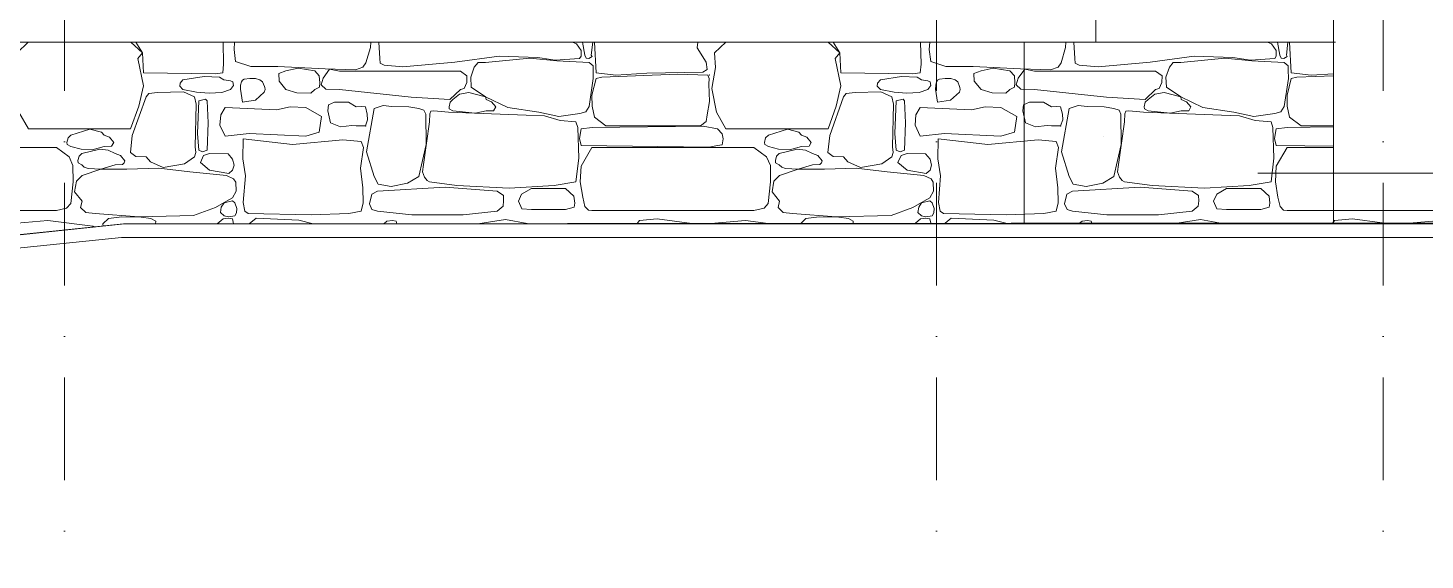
# Model space of a CAD drawing. Header units: millimetres. Extents: x 2399 to 111977, y 1313 to 59551.
# Drawn here: x 102314 to 107121, y 29365 to 31197 of the extents above; entities that cross this region are included whole.
import ezdxf

# ---------------------------------------------------------------- set-up
doc = ezdxf.new("R2010")
doc.units = ezdxf.units.MM
doc.linetypes.add('Крупный пунктир', pattern=[634.99999, 0, -634.99999])
doc.linetypes.add('Штрихпунктирная', pattern=[670.277762, 352.777767, -176.388884, 0, -141.111112])
doc.layers.add('base', color=255, linetype='Continuous', lineweight=0)
doc.layers.add('main line', color=7, linetype='Continuous', lineweight=13)
doc.layers.add('hatch1', color=7, linetype='Continuous', lineweight=20, true_color=0x6a6a6a)

# ---------------------------------------------------------------- blocks, each defined once
blk = doc.blocks.new('*X15')
at = {"layer": 'hatch1', "color": 251, "linetype": 'Continuous', "lineweight": 20, "true_color": 0x6a6a6a}
for p, q in [((102372.5, 7785.4), (102333.8, 7748.6)), ((102765, 7749.2), (102725.5, 7785.4)), ((102742.2, 7785.4), (102765, 7749.2)), ((102749.1, 7729.6), (102765, 7749.2)), ((102765, 7749.2), (102768.8, 7680)), ((103044.8, 7709.7), (103042.9, 7785.4)), ((103080.8, 7760.3), (103082.5, 7785.4)), ((103085.9, 7718.7), (103080.8, 7760.3)), ((103534.4, 7714.3), (103550, 7766.6)), ((103550, 7766.6), (103551.2, 7785.4)), ((103578.8, 7785.4), (103582, 7729.5)), ((104258.7, 7779.4), (104245.3, 7785.4)), ((104275.2, 7756.7), (104258.7, 7779.4)), ((104274.9, 7737.3), (104275.2, 7756.7)), ((104279.6, 7785.4), (104287.5, 7741.1)), ((104287.5, 7741.1), (104292, 7730.2)), ((104309.9, 7741.1), (104315, 7785.4)), ((104312.5, 7736.4), (104309.9, 7741.1)), ((104320.6, 7785.4), (104326.8, 7679.6)), ((104674.5, 7766.2), (104676.7, 7785.4)), ((104705.8, 7716.2), (104674.5, 7766.2)), ((104772.5, 7785.4), (104733.8, 7748.6)), ((104733.8, 7748.6), (104737, 7698.4)), ((105165, 7749.2), (105125.5, 7785.4)), ((105142.2, 7785.4), (105165, 7749.2)), ((105149.1, 7729.6), (105165, 7749.2)), ((105165, 7749.2), (105168.8, 7680)), ((105444.8, 7709.7), (105442.9, 7785.4)), ((105472.8, 7760.3), (105474.5, 7785.4)), ((105477.9, 7718.7), (105472.8, 7760.3)), ((105926.4, 7714.3), (105942, 7766.6)), ((105942, 7766.6), (105943.2, 7785.4)), ((105970.8, 7785.4), (105974, 7729.5)), ((106650.7, 7779.4), (106637.3, 7785.4)), ((106667.2, 7756.7), (106650.7, 7779.4)), ((106666.9, 7737.3), (106667.2, 7756.7)), ((106671.6, 7785.4), (106679.5, 7741.1)), ((106679.5, 7741.1), (106684, 7730.2)), ((106701.9, 7741.1), (106707, 7785.4)), ((106704.5, 7736.4), (106701.9, 7741.1)), ((106712.6, 7785.4), (106718.8, 7679.6)), ((102768.6, 7635.2), (102749.1, 7729.6)), ((103041.6, 7680), (103044.8, 7709.7)), ((103085.9, 7718.7), (103138.1, 7702.1)), ((103138.1, 7702.1), (103231.6, 7701.2)), ((103231.6, 7701.2), (103394.5, 7693.2)), ((103301.1, 7696.3), (103259.2, 7686.6)), ((103358.2, 7686.6), (103301.1, 7696.3)), ((103394.5, 7693.2), (103498.7, 7690.1)), ((103498.7, 7690.1), (103524.1, 7699.7)), ((103524.1, 7699.7), (103534.4, 7714.3)), ((103582, 7729.5), (103583.4, 7713.1)), ((103583.4, 7713.1), (103596.8, 7706.7)), ((103596.8, 7706.7), (103661.9, 7700.2)), ((103661.9, 7700.2), (103840.7, 7717.1)), ((103840.7, 7717.1), (103993.1, 7737.6)), ((103907.2, 7699), (103894.9, 7665.3)), ((103920.7, 7715.9), (103907.2, 7699)), ((103946.3, 7714.9), (103920.7, 7715.9)), ((104098, 7730), (103946.3, 7714.9)), ((103993.1, 7737.6), (104126, 7732.3)), ((104190.8, 7721), (104098, 7730)), ((104126, 7732.3), (104186, 7723.8)), ((104186, 7723.8), (104269.8, 7729.5)), ((104302.8, 7714.9), (104190.8, 7721)), ((104269.8, 7729.5), (104274.9, 7737.3)), ((104292, 7730.2), (104301.3, 7728.9)), ((104301.3, 7728.9), (104312.5, 7736.4)), ((104316.4, 7703.7), (104302.8, 7714.9)), ((104316.4, 7690.2), (104316.4, 7703.7)), ((104708.6, 7691.8), (104705.8, 7716.2)), ((104737, 7698.4), (104724.8, 7626.1)), ((105168.6, 7635.2), (105149.1, 7729.6)), ((105441.6, 7680), (105444.8, 7709.7)), ((105477.9, 7718.7), (105530.1, 7702.1)), ((105530.1, 7702.1), (105623.6, 7701.2)), ((105623.6, 7701.2), (105786.5, 7693.2)), ((105693.1, 7696.3), (105651.2, 7686.6)), ((105750.2, 7686.6), (105693.1, 7696.3)), ((105786.5, 7693.2), (105890.7, 7690.1)), ((105890.7, 7690.1), (105916.1, 7699.7)), ((105916.1, 7699.7), (105926.4, 7714.3)), ((105974, 7729.5), (105975.4, 7713.1)), ((105975.4, 7713.1), (105988.8, 7706.7)), ((105988.8, 7706.7), (106053.9, 7700.2)), ((106053.9, 7700.2), (106232.7, 7717.1)), ((106232.7, 7717.1), (106385.1, 7737.6)), ((106299.2, 7699), (106286.9, 7665.3)), ((106312.7, 7715.9), (106299.2, 7699)), ((106338.3, 7714.9), (106312.7, 7715.9)), ((106490, 7730), (106338.3, 7714.9)), ((106385.1, 7737.6), (106518, 7732.3)), ((106582.8, 7721), (106490, 7730)), ((106518, 7732.3), (106578, 7723.8)), ((106578, 7723.8), (106661.8, 7729.5)), ((106694.8, 7714.9), (106582.8, 7721)), ((106661.8, 7729.5), (106666.9, 7737.3)), ((106684, 7730.2), (106693.3, 7728.9)), ((106693.3, 7728.9), (106704.5, 7736.4)), ((106708.4, 7703.7), (106694.8, 7714.9)), ((106708.4, 7690.2), (106708.4, 7703.7)), ((102768.8, 7680), (103015.4, 7676.8)), ((102904.8, 7656.2), (102895.4, 7644)), ((102977.3, 7667.4), (102904.8, 7656.2)), ((103030.8, 7664.4), (102977.3, 7667.4)), ((103015.4, 7676.8), (103041.6, 7680)), ((103045.9, 7656.2), (103030.8, 7664.4)), ((103068.2, 7652.6), (103045.9, 7656.2)), ((103075.9, 7649.3), (103068.2, 7652.6)), ((103078.5, 7636.6), (103075.9, 7649.3)), ((103105.8, 7648.5), (103103.1, 7636.9)), ((103109.8, 7654.3), (103105.8, 7648.5)), ((103115.7, 7657.9), (103109.8, 7654.3)), ((103135.4, 7660.6), (103115.7, 7657.9)), ((103154.7, 7660.3), (103135.4, 7660.6)), ((103169.8, 7655.2), (103154.7, 7660.3)), ((103178.8, 7648.5), (103169.8, 7655.2)), ((103185.1, 7633.2), (103178.8, 7648.5)), ((103259.2, 7686.6), (103234.2, 7677.4)), ((103234.2, 7677.4), (103235.3, 7650.6)), ((103235.3, 7650.6), (103259.2, 7622.5)), ((103373.8, 7669.6), (103358.2, 7686.6)), ((103375.6, 7645.5), (103373.8, 7669.6)), ((103374.5, 7630.3), (103375.6, 7645.5)), ((103387.2, 7661.5), (103380.5, 7639)), ((103409.3, 7692.1), (103387.2, 7661.5)), ((103443.4, 7685.2), (103409.3, 7692.1)), ((103859.9, 7685.2), (103443.4, 7685.2)), ((103882.1, 7669.3), (103859.9, 7685.2)), ((103872.2, 7626.3), (103881.4, 7646.9)), ((103881.4, 7646.9), (103882.1, 7669.3)), ((103894.9, 7665.3), (103896.8, 7630.6)), ((104302.8, 7564.4), (104316.6, 7660.2)), ((104326.8, 7660.1), (104312.2, 7602.8)), ((104316.6, 7660.2), (104316.4, 7690.2)), ((104326.8, 7679.6), (104394.6, 7671.6)), ((104326.8, 7660.1), (104346.4, 7665.1)), ((104346.4, 7665.1), (104606.7, 7675.2)), ((104394.6, 7671.6), (104501.1, 7678.8)), ((104501.1, 7678.8), (104693.5, 7682.4)), ((104606.7, 7675.2), (104710.9, 7672.4)), ((104693.5, 7682.4), (104708.6, 7691.8)), ((104715.1, 7660.9), (104710.9, 7672.4)), ((104714.5, 7641), (104715.1, 7660.9)), ((105168.8, 7680), (105415.4, 7676.8)), ((105304.8, 7656.2), (105295.4, 7644)), ((105377.3, 7667.4), (105304.8, 7656.2)), ((105430.8, 7664.4), (105377.3, 7667.4)), ((105415.4, 7676.8), (105441.6, 7680)), ((105445.9, 7656.2), (105430.8, 7664.4)), ((105468.2, 7652.6), (105445.9, 7656.2)), ((105475.9, 7649.3), (105468.2, 7652.6)), ((105478.5, 7636.6), (105475.9, 7649.3)), ((105497.8, 7648.5), (105495.1, 7636.9)), ((105501.8, 7654.3), (105497.8, 7648.5)), ((105507.7, 7657.9), (105501.8, 7654.3)), ((105527.4, 7660.6), (105507.7, 7657.9)), ((105546.7, 7660.3), (105527.4, 7660.6)), ((105561.8, 7655.2), (105546.7, 7660.3)), ((105570.8, 7648.5), (105561.8, 7655.2)), ((105577.1, 7633.2), (105570.8, 7648.5)), ((105651.2, 7686.6), (105626.2, 7677.4)), ((105626.2, 7677.4), (105627.3, 7650.6)), ((105627.3, 7650.6), (105651.2, 7622.5)), ((105765.8, 7669.6), (105750.2, 7686.6)), ((105767.6, 7645.5), (105765.8, 7669.6)), ((105766.5, 7630.3), (105767.6, 7645.5)), ((105779.2, 7661.5), (105772.5, 7639)), ((105801.3, 7692.1), (105779.2, 7661.5)), ((105835.4, 7685.2), (105801.3, 7692.1)), ((106251.9, 7685.2), (105835.4, 7685.2)), ((106274.1, 7669.3), (106251.9, 7685.2)), ((106264.2, 7626.3), (106273.4, 7646.9)), ((106273.4, 7646.9), (106274.1, 7669.3)), ((106286.9, 7665.3), (106288.8, 7630.6)), ((106694.8, 7564.4), (106708.6, 7660.2)), ((106718.8, 7660.1), (106704.2, 7602.8)), ((106708.6, 7660.2), (106708.4, 7690.2)), ((106718.8, 7679.6), (106786.6, 7671.6)), ((106718.8, 7660.1), (106738.4, 7665.1)), ((106738.4, 7665.1), (106863.8, 7670)), ((106786.6, 7671.6), (106863.8, 7676.9)), ((102778, 7596.8), (102730.5, 7464)), ((102753.1, 7565.5), (102768.6, 7635.2)), ((102786.9, 7608.6), (102778, 7596.8)), ((102817.5, 7612.2), (102786.9, 7608.6)), ((102906.1, 7614.8), (102817.5, 7612.2)), ((102895.4, 7644), (102894.2, 7634.3)), ((102894.2, 7634.3), (102904.8, 7622.5)), ((102904.8, 7622.5), (102951.8, 7613.2)), ((102944.4, 7596.8), (102906.1, 7614.8)), ((102950.4, 7572), (102944.4, 7596.8)), ((102951.8, 7613.2), (102994.8, 7610.1)), ((102994.8, 7610.1), (103038.2, 7611.9)), ((103038.2, 7611.9), (103068.5, 7622.5)), ((103068.5, 7622.5), (103078.5, 7636.6)), ((103103.1, 7636.9), (103102.8, 7623.2)), ((103102.8, 7623.2), (103109.2, 7578.6)), ((103154.1, 7585.9), (103184.7, 7613.7)), ((103184.7, 7613.7), (103187.5, 7622.1)), ((103186.7, 7628.8), (103185.1, 7633.2)), ((103187.5, 7622.1), (103186.7, 7628.8)), ((103259.2, 7622.5), (103297.1, 7610.7)), ((103297.1, 7610.7), (103344.6, 7609.6)), ((103344.6, 7609.6), (103358.2, 7622.5)), ((103358.2, 7622.5), (103374.5, 7630.3)), ((103380.5, 7639), (103396.3, 7624.1)), ((103396.3, 7624.1), (103443.4, 7622.5)), ((103443.4, 7622.5), (103690.4, 7596.6)), ((103690.4, 7596.6), (103823.5, 7588.6)), ((103823.5, 7588.6), (103859.9, 7622.5)), ((103856.8, 7606.6), (103833.9, 7587.5)), ((103888.8, 7612), (103856.8, 7606.6)), ((103859.9, 7622.5), (103872.2, 7626.3)), ((103946.3, 7597.2), (103888.8, 7612)), ((103896.8, 7630.6), (103946.3, 7597.2)), ((103946.3, 7597.2), (104022.2, 7560.7)), ((103948.1, 7587.5), (103946.3, 7597.2)), ((104312.2, 7602.8), (104312.5, 7565.3)), ((104716.9, 7581.3), (104714.5, 7641)), ((104724.8, 7626.1), (104740.5, 7544.8)), ((105178, 7596.8), (105130.5, 7464)), ((105153.1, 7565.5), (105168.6, 7635.2)), ((105186.9, 7608.6), (105178, 7596.8)), ((105217.5, 7612.2), (105186.9, 7608.6)), ((105306.1, 7614.8), (105217.5, 7612.2)), ((105295.4, 7644), (105294.2, 7634.3)), ((105294.2, 7634.3), (105304.8, 7622.5)), ((105304.8, 7622.5), (105351.8, 7613.2)), ((105344.4, 7596.8), (105306.1, 7614.8)), ((105350.4, 7572), (105344.4, 7596.8)), ((105351.8, 7613.2), (105394.8, 7610.1)), ((105394.8, 7610.1), (105438.2, 7611.9)), ((105438.2, 7611.9), (105468.5, 7622.5)), ((105468.5, 7622.5), (105478.5, 7636.6)), ((105495.1, 7636.9), (105494.8, 7623.2)), ((105494.8, 7623.2), (105501.2, 7578.6)), ((105546.1, 7585.9), (105576.7, 7613.7)), ((105576.7, 7613.7), (105579.5, 7622.1)), ((105578.7, 7628.8), (105577.1, 7633.2)), ((105579.5, 7622.1), (105578.7, 7628.8)), ((105651.2, 7622.5), (105689.1, 7610.7)), ((105689.1, 7610.7), (105736.6, 7609.6)), ((105736.6, 7609.6), (105750.2, 7622.5)), ((105750.2, 7622.5), (105766.5, 7630.3)), ((105772.5, 7639), (105788.3, 7624.1)), ((105788.3, 7624.1), (105835.4, 7622.5)), ((105835.4, 7622.5), (106082.4, 7596.6)), ((106082.4, 7596.6), (106215.5, 7588.6)), ((106215.5, 7588.6), (106251.9, 7622.5)), ((106248.8, 7606.6), (106225.9, 7587.5)), ((106280.8, 7612), (106248.8, 7606.6)), ((106251.9, 7622.5), (106264.2, 7626.3)), ((106338.3, 7597.2), (106280.8, 7612)), ((106288.8, 7630.6), (106338.3, 7597.2)), ((106338.3, 7597.2), (106414.2, 7560.7)), ((106340.1, 7587.5), (106338.3, 7597.2)), ((106704.2, 7602.8), (106704.5, 7565.3)), ((102724.6, 7486.5), (102753.1, 7565.5)), ((102946.6, 7424.9), (102950.4, 7572)), ((102959.1, 7583.9), (102954.4, 7470.8)), ((102982.7, 7589.2), (102959.1, 7583.9)), ((102988.3, 7583.9), (102982.7, 7589.2)), ((102991.1, 7507.5), (102988.3, 7583.9)), ((103050, 7560.8), (103035.3, 7535.2)), ((103226.5, 7552.1), (103050, 7560.8)), ((103108.9, 7578.5), (103154.1, 7585.9)), ((103273.2, 7562.9), (103226.5, 7552.1)), ((103327.4, 7560.8), (103273.2, 7562.9)), ((103381.9, 7529.2), (103327.4, 7560.8)), ((103405.8, 7569.4), (103403.2, 7548.5)), ((103403.2, 7548.5), (103412.5, 7507.7)), ((103425.8, 7578.7), (103405.8, 7569.4)), ((103474, 7579.3), (103425.8, 7578.7)), ((103501.4, 7562.5), (103474, 7579.3)), ((103519.9, 7564.1), (103501.4, 7562.5)), ((103533.1, 7562.5), (103519.9, 7564.1)), ((103538.9, 7537.4), (103533.1, 7562.5)), ((103562.2, 7557.2), (103536.5, 7408.3)), ((103593.4, 7567.2), (103562.2, 7557.2)), ((103623.8, 7563.5), (103593.4, 7567.2)), ((103682.4, 7562.7), (103623.8, 7563.5)), ((103716, 7557.2), (103682.4, 7562.7)), ((103733.9, 7551.8), (103716, 7557.2)), ((103740.7, 7538), (103733.9, 7551.8)), ((103757.5, 7548.4), (103754.4, 7538.7)), ((103768.2, 7548.7), (103757.5, 7548.4)), ((103818.6, 7544.2), (103768.2, 7548.7)), ((103824.4, 7578.3), (103820.3, 7563)), ((103820.3, 7563), (103821.3, 7555.5)), ((103821.3, 7555.5), (103833.9, 7548.6)), ((103833.9, 7587.5), (103824.4, 7578.3)), ((103833.9, 7548.6), (103909.9, 7541)), ((103909.9, 7541), (103948.1, 7548.6)), ((103966.5, 7580.5), (103948.1, 7587.5)), ((103948.1, 7548.6), (103973.8, 7549.5)), ((103981.2, 7562.4), (103966.5, 7580.5)), ((103973.8, 7549.5), (103981.2, 7562.4)), ((104022.2, 7560.7), (104129.2, 7544.4)), ((104291.2, 7546), (104302.8, 7564.4)), ((104312.5, 7565.3), (104320.6, 7527)), ((104708.2, 7535.7), (104716.9, 7581.3)), ((105124.6, 7486.5), (105153.1, 7565.5)), ((105346.6, 7424.9), (105350.4, 7572)), ((105359.1, 7583.9), (105354.4, 7470.8)), ((105382.7, 7589.2), (105359.1, 7583.9)), ((105388.3, 7583.9), (105382.7, 7589.2)), ((105391.1, 7507.5), (105388.3, 7583.9)), ((105442, 7560.8), (105427.3, 7535.2)), ((105618.5, 7552.1), (105442, 7560.8)), ((105500.9, 7578.5), (105546.1, 7585.9)), ((105665.2, 7562.9), (105618.5, 7552.1)), ((105719.4, 7560.8), (105665.2, 7562.9)), ((105773.9, 7529.2), (105719.4, 7560.8)), ((105797.8, 7569.4), (105795.2, 7548.5)), ((105795.2, 7548.5), (105804.5, 7507.7)), ((105817.8, 7578.7), (105797.8, 7569.4)), ((105866, 7579.3), (105817.8, 7578.7)), ((105893.4, 7562.5), (105866, 7579.3)), ((105911.9, 7564.1), (105893.4, 7562.5)), ((105925.1, 7562.5), (105911.9, 7564.1)), ((105930.9, 7537.4), (105925.1, 7562.5)), ((105954.2, 7557.2), (105928.5, 7408.3)), ((105985.4, 7567.2), (105954.2, 7557.2)), ((106015.8, 7563.5), (105985.4, 7567.2)), ((106074.4, 7562.7), (106015.8, 7563.5)), ((106108, 7557.2), (106074.4, 7562.7)), ((106125.9, 7551.8), (106108, 7557.2)), ((106132.7, 7538), (106125.9, 7551.8)), ((106149.5, 7548.4), (106146.4, 7538.7)), ((106160.2, 7548.7), (106149.5, 7548.4)), ((106210.6, 7544.2), (106160.2, 7548.7)), ((106216.4, 7578.3), (106212.3, 7563)), ((106212.3, 7563), (106213.3, 7555.5)), ((106213.3, 7555.5), (106225.9, 7548.6)), ((106225.9, 7587.5), (106216.4, 7578.3)), ((106225.9, 7548.6), (106301.9, 7541)), ((106301.9, 7541), (106340.1, 7548.6)), ((106358.5, 7580.5), (106340.1, 7587.5)), ((106340.1, 7548.6), (106365.8, 7549.5)), ((106373.2, 7562.4), (106358.5, 7580.5)), ((106365.8, 7549.5), (106373.2, 7562.4)), ((106414.2, 7560.7), (106521.2, 7544.4)), ((106683.2, 7546), (106694.8, 7564.4)), ((106704.5, 7565.3), (106712.6, 7527)), ((102340.5, 7544.8), (102373.4, 7486.5)), ((102988.3, 7414.1), (102991.1, 7507.5)), ((103035.3, 7535.2), (103032, 7499.2)), ((103373.8, 7475.2), (103381.9, 7529.2)), ((103412.5, 7507.7), (103446.4, 7493.7)), ((103533.1, 7497.1), (103540.1, 7517.8)), ((103540.1, 7517.8), (103538.9, 7537.4)), ((103752.9, 7511.6), (103732.6, 7364.4)), ((103741.5, 7433.5), (103740.7, 7538)), ((103754.4, 7538.7), (103752.9, 7511.6)), ((104086.2, 7534.5), (103818.6, 7544.2)), ((104148.5, 7532.1), (104086.2, 7534.5)), ((104129.2, 7544.4), (104197.9, 7529.4)), ((104203, 7515.8), (104148.5, 7532.1)), ((104197.9, 7529.4), (104270.3, 7540.1)), ((104257.2, 7511.6), (104203, 7515.8)), ((104263.4, 7491.6), (104257.2, 7511.6)), ((104270.3, 7540.1), (104291.2, 7546)), ((104320.6, 7527), (104360.2, 7497.8)), ((104685.6, 7497.8), (104704.8, 7512.5)), ((104704.8, 7512.5), (104708.2, 7535.7)), ((104740.5, 7544.8), (104773.4, 7486.5)), ((105388.3, 7414.1), (105391.1, 7507.5)), ((105427.3, 7535.2), (105424, 7499.2)), ((105765.8, 7475.2), (105773.9, 7529.2)), ((105804.5, 7507.7), (105838.4, 7493.7)), ((105925.1, 7497.1), (105932.1, 7517.8)), ((105932.1, 7517.8), (105930.9, 7537.4)), ((106144.9, 7511.6), (106124.6, 7364.4)), ((106133.5, 7433.5), (106132.7, 7538)), ((106146.4, 7538.7), (106144.9, 7511.6)), ((106478.2, 7534.5), (106210.6, 7544.2)), ((106540.5, 7532.1), (106478.2, 7534.5)), ((106521.2, 7544.4), (106589.9, 7529.4)), ((106595, 7515.8), (106540.5, 7532.1)), ((106589.9, 7529.4), (106662.3, 7540.1)), ((106649.2, 7511.6), (106595, 7515.8)), ((106655.4, 7491.6), (106649.2, 7511.6)), ((106662.3, 7540.1), (106683.2, 7546)), ((106712.6, 7527), (106752.2, 7497.8)), ((102373.4, 7486.5), (102724.6, 7486.5)), ((102509.8, 7455.8), (102505.7, 7440.5)), ((102519.3, 7465.1), (102509.8, 7455.8)), ((102584.8, 7486.4), (102519.3, 7465.1)), ((102624.5, 7476), (102584.8, 7486.4)), ((102633.5, 7465.1), (102624.5, 7476)), ((102651.9, 7458.1), (102633.5, 7465.1)), ((102666.6, 7439.9), (102651.9, 7458.1)), ((102730.5, 7464), (102723.9, 7405.6)), ((102954.4, 7470.8), (102959.1, 7414.1)), ((103032, 7499.2), (103050, 7461.4)), ((103050, 7461.4), (103133.1, 7470.7)), ((103111.7, 7452.4), (103110.9, 7384)), ((103282.3, 7432.8), (103111.7, 7452.4)), ((103133.1, 7470.7), (103327.4, 7461.4)), ((103327.4, 7461.4), (103373.8, 7475.2)), ((103446.4, 7493.7), (103486.4, 7499.1)), ((103486.4, 7499.1), (103501.4, 7497.1)), ((103501.4, 7497.1), (103533.1, 7497.1)), ((104266.6, 7386.5), (104263.4, 7491.6)), ((104275.1, 7486.5), (104269.4, 7453.5)), ((104269.4, 7453.5), (104275.1, 7429.6)), ((104312.7, 7491.6), (104275.1, 7486.5)), ((104694.6, 7496), (104312.7, 7491.6)), ((104360.2, 7497.8), (104685.6, 7497.8)), ((104743.7, 7486.5), (104694.6, 7496)), ((104760.2, 7469.5), (104743.7, 7486.5)), ((104763.4, 7452.1), (104760.2, 7469.5)), ((104760.2, 7431.8), (104763.4, 7452.1)), ((104773.4, 7486.5), (105124.6, 7486.5)), ((104909.8, 7455.8), (104905.7, 7440.5)), ((104919.3, 7465.1), (104909.8, 7455.8)), ((104984.8, 7486.4), (104919.3, 7465.1)), ((105024.5, 7476), (104984.8, 7486.4)), ((105033.5, 7465.1), (105024.5, 7476)), ((105051.9, 7458.1), (105033.5, 7465.1)), ((105066.6, 7439.9), (105051.9, 7458.1)), ((105130.5, 7464), (105123.9, 7405.6)), ((105354.4, 7470.8), (105359.1, 7414.1)), ((105424, 7499.2), (105442, 7461.4)), ((105442, 7461.4), (105525.1, 7470.7)), ((105503.7, 7452.4), (105502.9, 7384)), ((105674.3, 7432.8), (105503.7, 7452.4)), ((105525.1, 7470.7), (105719.4, 7461.4)), ((105719.4, 7461.4), (105765.8, 7475.2)), ((105838.4, 7493.7), (105878.4, 7499.1)), ((105878.4, 7499.1), (105893.4, 7497.1)), ((105893.4, 7497.1), (105925.1, 7497.1)), ((106658.6, 7386.5), (106655.4, 7491.6)), ((106667.1, 7486.5), (106661.4, 7453.5)), ((106661.4, 7453.5), (106667.1, 7429.6)), ((106704.7, 7491.6), (106667.1, 7486.5)), ((106863.8, 7493.4), (106704.7, 7491.6)), ((106752.2, 7497.8), (106863.8, 7497.8)), ((102469.1, 7422.5), (101912, 7422.5)), ((102513.2, 7391.1), (102469.1, 7422.5)), ((102505.7, 7440.5), (102506.7, 7433.1)), ((102506.7, 7433.1), (102519.3, 7426.1)), ((102519.3, 7426.1), (102554.1, 7416.7)), ((102554.1, 7416.7), (102592.1, 7415.2)), ((102618.2, 7417.2), (102556.9, 7402.3)), ((102592.1, 7415.2), (102633.5, 7426.1)), ((102647.4, 7414), (102618.2, 7417.2)), ((102633.5, 7426.1), (102659.2, 7427)), ((102671.1, 7402.3), (102647.4, 7414)), ((102659.2, 7427), (102666.6, 7439.9)), ((102723.9, 7405.6), (102742.4, 7392.1)), ((102944.4, 7390.8), (102948.6, 7405.2)), ((102948.6, 7405.2), (102946.6, 7424.9)), ((102959.1, 7414.1), (102972.4, 7408)), ((102972.4, 7408), (102988.3, 7414.1)), ((103455.3, 7449.7), (103282.3, 7432.8)), ((103518.2, 7443.7), (103455.3, 7449.7)), ((103515.2, 7351.6), (103525.8, 7423.1)), ((103525.8, 7423.1), (103518.2, 7443.7)), ((103536.5, 7408.3), (103562.2, 7323.5)), ((103716, 7323.5), (103741.5, 7433.5)), ((104312, 7422.5), (104274.9, 7358.9)), ((104275.1, 7429.6), (104715, 7424.3)), ((104869.1, 7422.5), (104312, 7422.5)), ((104715, 7424.3), (104743.7, 7429.6)), ((104743.7, 7429.6), (104760.2, 7431.8)), ((104913.2, 7391.1), (104869.1, 7422.5)), ((104905.7, 7440.5), (104906.7, 7433.1)), ((104906.7, 7433.1), (104919.3, 7426.1)), ((104919.3, 7426.1), (104954.1, 7416.7)), ((104954.1, 7416.7), (104992.1, 7415.2)), ((105018.2, 7417.2), (104956.9, 7402.3)), ((104992.1, 7415.2), (105033.5, 7426.1)), ((105047.4, 7414), (105018.2, 7417.2)), ((105033.5, 7426.1), (105059.2, 7427)), ((105071.1, 7402.3), (105047.4, 7414)), ((105059.2, 7427), (105066.6, 7439.9)), ((105123.9, 7405.6), (105142.4, 7392.1)), ((105344.4, 7390.8), (105348.6, 7405.2)), ((105348.6, 7405.2), (105346.6, 7424.9)), ((105359.1, 7414.1), (105372.4, 7408)), ((105372.4, 7408), (105388.3, 7414.1)), ((105847.3, 7449.7), (105674.3, 7432.8)), ((105910.2, 7443.7), (105847.3, 7449.7)), ((105907.2, 7351.6), (105917.8, 7423.1)), ((105917.8, 7423.1), (105910.2, 7443.7)), ((105928.5, 7408.3), (105954.2, 7323.5)), ((106108, 7323.5), (106133.5, 7433.5)), ((106704, 7422.5), (106666.9, 7358.9)), ((106667.1, 7429.6), (106863.8, 7427.2)), ((106863.8, 7422.5), (106704, 7422.5)), ((102526.3, 7360.7), (102513.2, 7391.1)), ((102526.5, 7304.9), (102526.3, 7360.7)), ((102547.4, 7393.1), (102543.4, 7377.8)), ((102543.4, 7377.8), (102544.4, 7370.4)), ((102544.4, 7370.4), (102556.9, 7363.4)), ((102556.9, 7402.3), (102547.4, 7393.1)), ((102556.9, 7363.4), (102565.1, 7354.6)), ((102622.2, 7348.4), (102671.1, 7363.4)), ((102689.6, 7395.3), (102671.1, 7402.3)), ((102671.1, 7363.4), (102696.8, 7364.3)), ((102704.3, 7377.2), (102689.6, 7395.3)), ((102696.8, 7364.3), (102702, 7369.5)), ((102702, 7369.5), (102704.3, 7377.2)), ((102742.4, 7392.1), (102778, 7390.8)), ((102778, 7390.8), (102793.3, 7373.1)), ((102793.3, 7373.1), (102836.3, 7354.4)), ((102836.3, 7354.4), (102909.6, 7366.6)), ((102909.6, 7366.6), (102944.4, 7390.8)), ((102976, 7395.2), (102965.1, 7370.7)), ((102965.1, 7370.7), (102996.5, 7345.3)), ((102996.5, 7402.3), (102976, 7395.2)), ((103060.4, 7401.3), (102996.5, 7402.3)), ((103075.7, 7382.3), (103060.4, 7401.3)), ((103081.2, 7362.1), (103075.7, 7382.3)), ((103075.7, 7345.3), (103081.2, 7362.1)), ((103110.9, 7384), (103119.5, 7325.5)), ((103732.6, 7364.4), (103729.1, 7339.2)), ((104257.2, 7305), (104266.6, 7386.5)), ((104274.9, 7358.9), (104271.9, 7304.1)), ((104926.3, 7360.7), (104913.2, 7391.1)), ((104926.5, 7304.9), (104926.3, 7360.7)), ((104947.4, 7393.1), (104943.4, 7377.8)), ((104943.4, 7377.8), (104944.4, 7370.4)), ((104944.4, 7370.4), (104956.9, 7363.4)), ((104956.9, 7402.3), (104947.4, 7393.1)), ((104956.9, 7363.4), (104965.1, 7354.6)), ((105022.2, 7348.4), (105071.1, 7363.4)), ((105089.6, 7395.3), (105071.1, 7402.3)), ((105071.1, 7363.4), (105096.8, 7364.3)), ((105104.3, 7377.2), (105089.6, 7395.3)), ((105096.8, 7364.3), (105102, 7369.5)), ((105102, 7369.5), (105104.3, 7377.2)), ((105142.4, 7392.1), (105178, 7390.8)), ((105178, 7390.8), (105193.3, 7373.1)), ((105193.3, 7373.1), (105236.3, 7354.4)), ((105236.3, 7354.4), (105309.6, 7366.6)), ((105309.6, 7366.6), (105344.4, 7390.8)), ((105376, 7395.2), (105365.1, 7370.7)), ((105365.1, 7370.7), (105396.5, 7345.3)), ((105396.5, 7402.3), (105376, 7395.2)), ((105460.4, 7401.3), (105396.5, 7402.3)), ((105475.7, 7382.3), (105460.4, 7401.3)), ((105481.2, 7362.1), (105475.7, 7382.3)), ((105475.7, 7345.3), (105481.2, 7362.1)), ((105502.9, 7384), (105511.5, 7325.5)), ((106124.6, 7364.4), (106121.1, 7339.2)), ((106649.2, 7305), (106658.6, 7386.5)), ((106666.9, 7358.9), (106663.9, 7304.1)), ((102557.6, 7326.8), (102538, 7306.5)), ((102622.2, 7348.4), (102557.6, 7326.8)), ((102565.1, 7354.6), (102578.2, 7350.6)), ((102578.2, 7350.6), (102622.2, 7348.4)), ((102712, 7348.6), (102622.2, 7348.4)), ((102821.8, 7351.8), (102712, 7348.6)), ((102928.5, 7338.7), (102821.8, 7351.8)), ((103054.6, 7326.8), (102928.5, 7338.7)), ((102996.5, 7345.3), (103062.7, 7332.8)), ((103079.1, 7314.8), (103054.6, 7326.8)), ((103062.7, 7332.8), (103075.7, 7345.3)), ((103086.2, 7303.5), (103079.1, 7314.8)), ((103119.5, 7325.5), (103112.3, 7233.7)), ((103523.9, 7283.5), (103515.2, 7351.6)), ((103562.2, 7323.5), (103576, 7296)), ((103677.7, 7299.9), (103716, 7323.5)), ((103729.1, 7339.2), (103735.6, 7320.2)), ((103735.6, 7320.2), (103744.6, 7309.2)), ((103744.6, 7309.2), (103752.9, 7305)), ((104957.6, 7326.8), (104938, 7306.5)), ((105022.2, 7348.4), (104957.6, 7326.8)), ((104965.1, 7354.6), (104978.2, 7350.6)), ((104978.2, 7350.6), (105022.2, 7348.4)), ((105112, 7348.6), (105022.2, 7348.4)), ((105221.8, 7351.8), (105112, 7348.6)), ((105328.5, 7338.7), (105221.8, 7351.8)), ((105454.6, 7326.8), (105328.5, 7338.7)), ((105396.5, 7345.3), (105462.7, 7332.8)), ((105479.1, 7314.8), (105454.6, 7326.8)), ((105462.7, 7332.8), (105475.7, 7345.3)), ((105486.2, 7303.5), (105479.1, 7314.8)), ((105511.5, 7325.5), (105504.3, 7233.7)), ((105915.9, 7283.5), (105907.2, 7351.6)), ((105954.2, 7323.5), (105968, 7296)), ((106069.7, 7299.9), (106108, 7323.5)), ((106121.1, 7339.2), (106127.6, 7320.2)), ((106127.6, 7320.2), (106136.6, 7309.2)), ((106136.6, 7309.2), (106144.9, 7305)), ((102519.1, 7229.6), (102526.5, 7304.9)), ((102538, 7306.5), (102531.8, 7269.7)), ((102531.8, 7269.7), (102557.6, 7237.7)), ((103074.9, 7249.5), (103087.6, 7272.7)), ((103087.6, 7272.7), (103086.2, 7303.5)), ((103524.4, 7231.8), (103523.9, 7283.5)), ((103554.9, 7261.9), (103546.3, 7229.3)), ((103574, 7272), (103554.9, 7261.9)), ((103807.2, 7285.7), (103574, 7272)), ((103576, 7296), (103621.1, 7288.6)), ((103621.1, 7288.6), (103677.7, 7299.9)), ((103752.9, 7305), (103847.7, 7291.8)), ((103985.9, 7272), (103807.2, 7285.7)), ((103847.7, 7291.8), (104027.6, 7283.2)), ((104007.3, 7257.7), (103985.9, 7272)), ((104027.6, 7283.2), (104182.3, 7292)), ((104070, 7261.6), (104059.5, 7238.3)), ((104104.1, 7281.9), (104070, 7261.6)), ((104221.6, 7281.9), (104104.1, 7281.9)), ((104182.3, 7292), (104257.2, 7305)), ((104250.3, 7254.8), (104221.6, 7281.9)), ((104271.9, 7304.1), (104280.3, 7252.2)), ((104919.1, 7229.6), (104926.5, 7304.9)), ((104938, 7306.5), (104931.8, 7269.7)), ((104931.8, 7269.7), (104957.6, 7237.7)), ((105474.9, 7249.5), (105487.6, 7272.7)), ((105487.6, 7272.7), (105486.2, 7303.5)), ((105916.4, 7231.8), (105915.9, 7283.5)), ((105946.9, 7261.9), (105938.3, 7229.3)), ((105966, 7272), (105946.9, 7261.9)), ((106199.2, 7285.7), (105966, 7272)), ((105968, 7296), (106013.1, 7288.6)), ((106013.1, 7288.6), (106069.7, 7299.9)), ((106144.9, 7305), (106239.7, 7291.8)), ((106377.9, 7272), (106199.2, 7285.7)), ((106239.7, 7291.8), (106419.6, 7283.2)), ((106399.3, 7257.7), (106377.9, 7272)), ((106419.6, 7283.2), (106574.3, 7292)), ((106462, 7261.6), (106451.5, 7238.3)), ((106496.1, 7281.9), (106462, 7261.6)), ((106613.6, 7281.9), (106496.1, 7281.9)), ((106574.3, 7292), (106649.2, 7305)), ((106642.3, 7254.8), (106613.6, 7281.9)), ((106663.9, 7304.1), (106672.3, 7252.2)), ((102469.1, 7206), (102504.6, 7213.7)), ((102504.6, 7213.7), (102519.1, 7229.6)), ((102557.6, 7237.7), (102552.5, 7216.5)), ((102552.5, 7216.5), (102570, 7198.8)), ((102941.4, 7188.9), (103016.5, 7216.5)), ((103016.5, 7216.5), (103054.6, 7237.7)), ((103036.7, 7216.9), (103033.9, 7199.4)), ((103046.3, 7231.8), (103036.7, 7216.9)), ((103075.2, 7239.1), (103046.3, 7231.8)), ((103054.6, 7237.7), (103074.9, 7249.5)), ((103083.4, 7231.8), (103075.2, 7239.1)), ((103090.1, 7213.2), (103083.4, 7231.8)), ((103089.1, 7198.2), (103090.1, 7213.2)), ((103112.3, 7233.7), (103118.2, 7203.7)), ((103518.2, 7203.7), (103524.4, 7231.8)), ((103546.3, 7229.3), (103555.1, 7209.2)), ((103985.9, 7203.4), (104006.3, 7220.9)), ((104006.3, 7220.9), (104008.3, 7238.8)), ((104008.3, 7238.8), (104007.3, 7257.7)), ((104059.5, 7238.3), (104070.5, 7211.6)), ((104070.5, 7211.6), (104104.1, 7209.3)), ((104221.6, 7209.3), (104250.9, 7217.3)), ((104253.1, 7230.8), (104250.3, 7254.8)), ((104250.9, 7217.3), (104253.1, 7230.8)), ((104280.3, 7252.2), (104288, 7219.2)), ((104288, 7219.2), (104299.8, 7206.5)), ((104869.1, 7206), (104904.6, 7213.7)), ((104904.6, 7213.7), (104919.1, 7229.6)), ((104957.6, 7237.7), (104952.5, 7216.5)), ((104952.5, 7216.5), (104970, 7198.8)), ((105341.4, 7188.9), (105416.5, 7216.5)), ((105416.5, 7216.5), (105454.6, 7237.7)), ((105436.7, 7216.9), (105433.9, 7199.4)), ((105446.3, 7231.8), (105436.7, 7216.9)), ((105475.2, 7239.1), (105446.3, 7231.8)), ((105454.6, 7237.7), (105474.9, 7249.5)), ((105483.4, 7231.8), (105475.2, 7239.1)), ((105490.1, 7213.2), (105483.4, 7231.8)), ((105489.1, 7198.2), (105490.1, 7213.2)), ((105504.3, 7233.7), (105510.2, 7203.7)), ((105910.2, 7203.7), (105916.4, 7231.8)), ((105938.3, 7229.3), (105947.1, 7209.2)), ((106377.9, 7203.4), (106398.3, 7220.9)), ((106398.3, 7220.9), (106400.3, 7238.8)), ((106400.3, 7238.8), (106399.3, 7257.7)), ((106451.5, 7238.3), (106462.5, 7211.6)), ((106462.5, 7211.6), (106496.1, 7209.3)), ((106613.6, 7209.3), (106642.9, 7217.3)), ((106645.1, 7230.8), (106642.3, 7254.8)), ((106642.9, 7217.3), (106645.1, 7230.8)), ((106672.3, 7252.2), (106680, 7219.2)), ((106680, 7219.2), (106691.8, 7206.5)), ((101912, 7206), (102469.1, 7206)), ((102440.1, 7171.9), (102281.5, 7157.8)), ((102594.7, 7151.4), (102440.1, 7171.9)), ((102570, 7198.8), (102602.9, 7196)), ((102602.9, 7196), (102752.7, 7184.3)), ((102648.1, 7178.8), (102629.2, 7159.4)), ((102694.2, 7183.7), (102648.1, 7178.8)), ((102761.2, 7182.6), (102694.2, 7183.7)), ((102752.7, 7184.3), (102941.4, 7188.9)), ((102794.8, 7178.8), (102761.2, 7182.6)), ((102811.1, 7169), (102794.8, 7178.8)), ((102810.5, 7159.5), (102811.1, 7169)), ((103043.2, 7177.5), (103022.7, 7159.7)), ((103033.9, 7199.4), (103046.3, 7187.5)), ((103061.7, 7179.1), (103043.2, 7177.5)), ((103046.3, 7187.5), (103061.5, 7183.7)), ((103061.5, 7183.7), (103083.4, 7187.5)), ((103074.9, 7177.5), (103061.7, 7179.1)), ((103079, 7159.7), (103074.9, 7177.5)), ((103083.4, 7187.5), (103089.1, 7198.2)), ((103118.2, 7203.7), (103129.7, 7195.1)), ((103129.7, 7195.1), (103346.1, 7190.8)), ((103156.8, 7178.9), (103133, 7159.8)), ((103303.5, 7172.9), (103156.8, 7178.9)), ((103352.6, 7160), (103303.5, 7172.9)), ((103346.1, 7190.8), (103475.1, 7195.6)), ((103475.1, 7195.6), (103518.2, 7203.7)), ((103555.1, 7209.2), (103574, 7203.4)), ((103574, 7203.4), (103692, 7191)), ((103606.9, 7169.7), (103595.9, 7160.2)), ((103625.3, 7171.4), (103606.9, 7169.7)), ((103638.6, 7169.7), (103625.3, 7171.4)), ((103640.8, 7160.3), (103638.6, 7169.7)), ((103692, 7191), (103869.5, 7191.3)), ((103869.5, 7191.3), (103985.9, 7203.4)), ((104014.6, 7175.2), (103919.2, 7160.5)), ((104089.2, 7160.7), (104014.6, 7175.2)), ((104104.1, 7209.3), (104221.6, 7209.3)), ((104299.8, 7206.5), (104312, 7206)), ((104312, 7206), (104869.1, 7206)), ((104475.9, 7171.5), (104467.9, 7161)), ((104537.1, 7177.3), (104475.9, 7171.5)), ((104656, 7161.2), (104537.1, 7177.3)), ((104840.1, 7171.9), (104720.8, 7161.3)), ((104918.9, 7161.5), (104840.1, 7171.9)), ((104970, 7198.8), (105002.9, 7196)), ((105002.9, 7196), (105152.7, 7184.3)), ((105048.1, 7178.8), (105031.3, 7161.6)), ((105094.2, 7183.7), (105048.1, 7178.8)), ((105161.2, 7182.6), (105094.2, 7183.7)), ((105152.7, 7184.3), (105341.4, 7188.9)), ((105194.8, 7178.8), (105161.2, 7182.6)), ((105211.1, 7169), (105194.8, 7178.8)), ((105210.7, 7161.7), (105211.1, 7169)), ((105443.2, 7177.5), (105425.3, 7162)), ((105433.9, 7199.4), (105446.3, 7187.5)), ((105461.7, 7179.1), (105443.2, 7177.5)), ((105446.3, 7187.5), (105461.5, 7183.7)), ((105461.5, 7183.7), (105483.4, 7187.5)), ((105474.9, 7177.5), (105461.7, 7179.1)), ((105478.5, 7162), (105474.9, 7177.5)), ((105483.4, 7187.5), (105489.1, 7198.2)), ((105510.2, 7203.7), (105521.7, 7195.1)), ((105521.7, 7195.1), (105738.1, 7190.8)), ((105548.8, 7178.9), (105527.8, 7162)), ((105695.5, 7172.9), (105548.8, 7178.9)), ((105736, 7162.2), (105695.5, 7172.9)), ((105738.1, 7190.8), (105867.1, 7195.6)), ((105867.1, 7195.6), (105910.2, 7203.7)), ((105947.1, 7209.2), (105966, 7203.4)), ((105966, 7203.4), (106084, 7191)), ((105998.9, 7169.7), (105990.5, 7162.5)), ((106017.3, 7171.4), (105998.9, 7169.7)), ((106030.6, 7169.7), (106017.3, 7171.4)), ((106032.2, 7162.5), (106030.6, 7169.7)), ((106084, 7191), (106261.5, 7191.3)), ((106261.5, 7191.3), (106377.9, 7203.4)), ((106406.6, 7175.2), (106326, 7162.8)), ((106469.6, 7162.9), (106406.6, 7175.2)), ((106496.1, 7209.3), (106613.6, 7209.3)), ((106691.8, 7206.5), (106704, 7206)), ((106704, 7206), (107261.1, 7206)), ((106867.9, 7171.5), (106861.6, 7163.3)), ((106929.1, 7177.3), (106867.9, 7171.5)), ((107031.4, 7163.5), (106929.1, 7177.3)), ((107232.1, 7171.9), (107138.4, 7163.6)), ((102600.1, 7149), (102594.7, 7151.4)), ((102629.2, 7159.4), (102629.9, 7152.1))]:
    blk.add_line(p, q, dxfattribs=at)
for p in [(104715.7, 7672.6), (103533.1, 7497.1), (105925.1, 7497.1)]:
    blk.add_point(p, dxfattribs=at)
blk = doc.blocks.new('Штриховка_8', base_point=(0, 2500))
at = {"layer": 'base', "color": 255, "linetype": 'Continuous', "lineweight": 0}
for p, q in [((98807.9, 7785.4), (106863.8, 7785.4)), ((106863.8, 7785.4), (106863.8, 7334.2)), ((106863.8, 7334.2), (109245.8, 7334.2)), ((109245.8, 7165.6), (102699.8, 7159.4)), ((102699.8, 7159.4), (98807.9, 6755.9))]:
    blk.add_line(p, q, dxfattribs=at)
at = {"layer": 'hatch1', "color": 251, "linetype": 'Continuous', "lineweight": 20, "true_color": 0x6a6a6a}
blk.add_blockref('*X15', (0, 0), dxfattribs=at)

msp = doc.modelspace()

# ---------------------------------------------------------------- linework, layer by layer
at = {"layer": 'main line', "color": 7, "linetype": 'Штрихпунктирная', "lineweight": 13}
for p, q in [((102439.9716, 34685.5026), (102439.9716, 28033.4466)), ((105439.9716, 34685.5026), (105439.9716, 28033.4466)), ((106976.817, 34685.5026), (106976.817, 28033.4466))]:
    msp.add_line(p, q, dxfattribs=at)
at = {"layer": 'main line', "color": 7, "linetype": 'Крупный пунктир', "lineweight": 13}
for p, q in [((106014.9797, 32012.3017), (106014.9797, 30821.361)), ((106014.9797, 31147.551), (106014.9797, 32012.3017)), ((106014.9797, 30821.361), (105763.3974, 30821.361))]:
    msp.add_line(p, q, dxfattribs=at)
at = {"layer": 'main line', "color": 7, "linetype": 'Continuous', "lineweight": 13}
for p, q in [((105987.9623, 31962.3715), (105987.9623, 31147.551)), ((106806.0837, 31830.607), (106806.0837, 30525.4443)), ((106813.5056, 31147.551), (89030.1664, 31147.551)), ((102283.4898, 31147.551), (105313.5323, 31147.551)), ((105313.5323, 31147.551), (105666.369, 31147.551)), ((105741.3133, 31147.7835), (105741.3133, 30524.6833)), ((105987.9623, 31147.551), (105987.9623, 31147.0844)), ((108935.5536, 30696.5291), (106546.2403, 30696.5291)), ((93152.0194, 29537.0218), (102647.1732, 30522.2815)), ((102647.1732, 30522.2815), (110220.6014, 30522.2815)), ((103053.3172, 30522.2815), (106082.1972, 30522.2815)), ((102636.1216, 30474.8223), (93152.0194, 29508.6611)), ((110220.6014, 30474.8223), (102636.1216, 30474.8223))]:
    msp.add_line(p, q, dxfattribs=at)

# ---------------------------------------------------------------- block references
at = {"layer": 'hatch1', "color": 251, "linetype": 'Continuous', "lineweight": 20, "true_color": 0x6a6a6a}
msp.add_blockref('Штриховка_8', (-57.7281, 25862.3784), dxfattribs=at)

doc.saveas('drawing.dxf')
